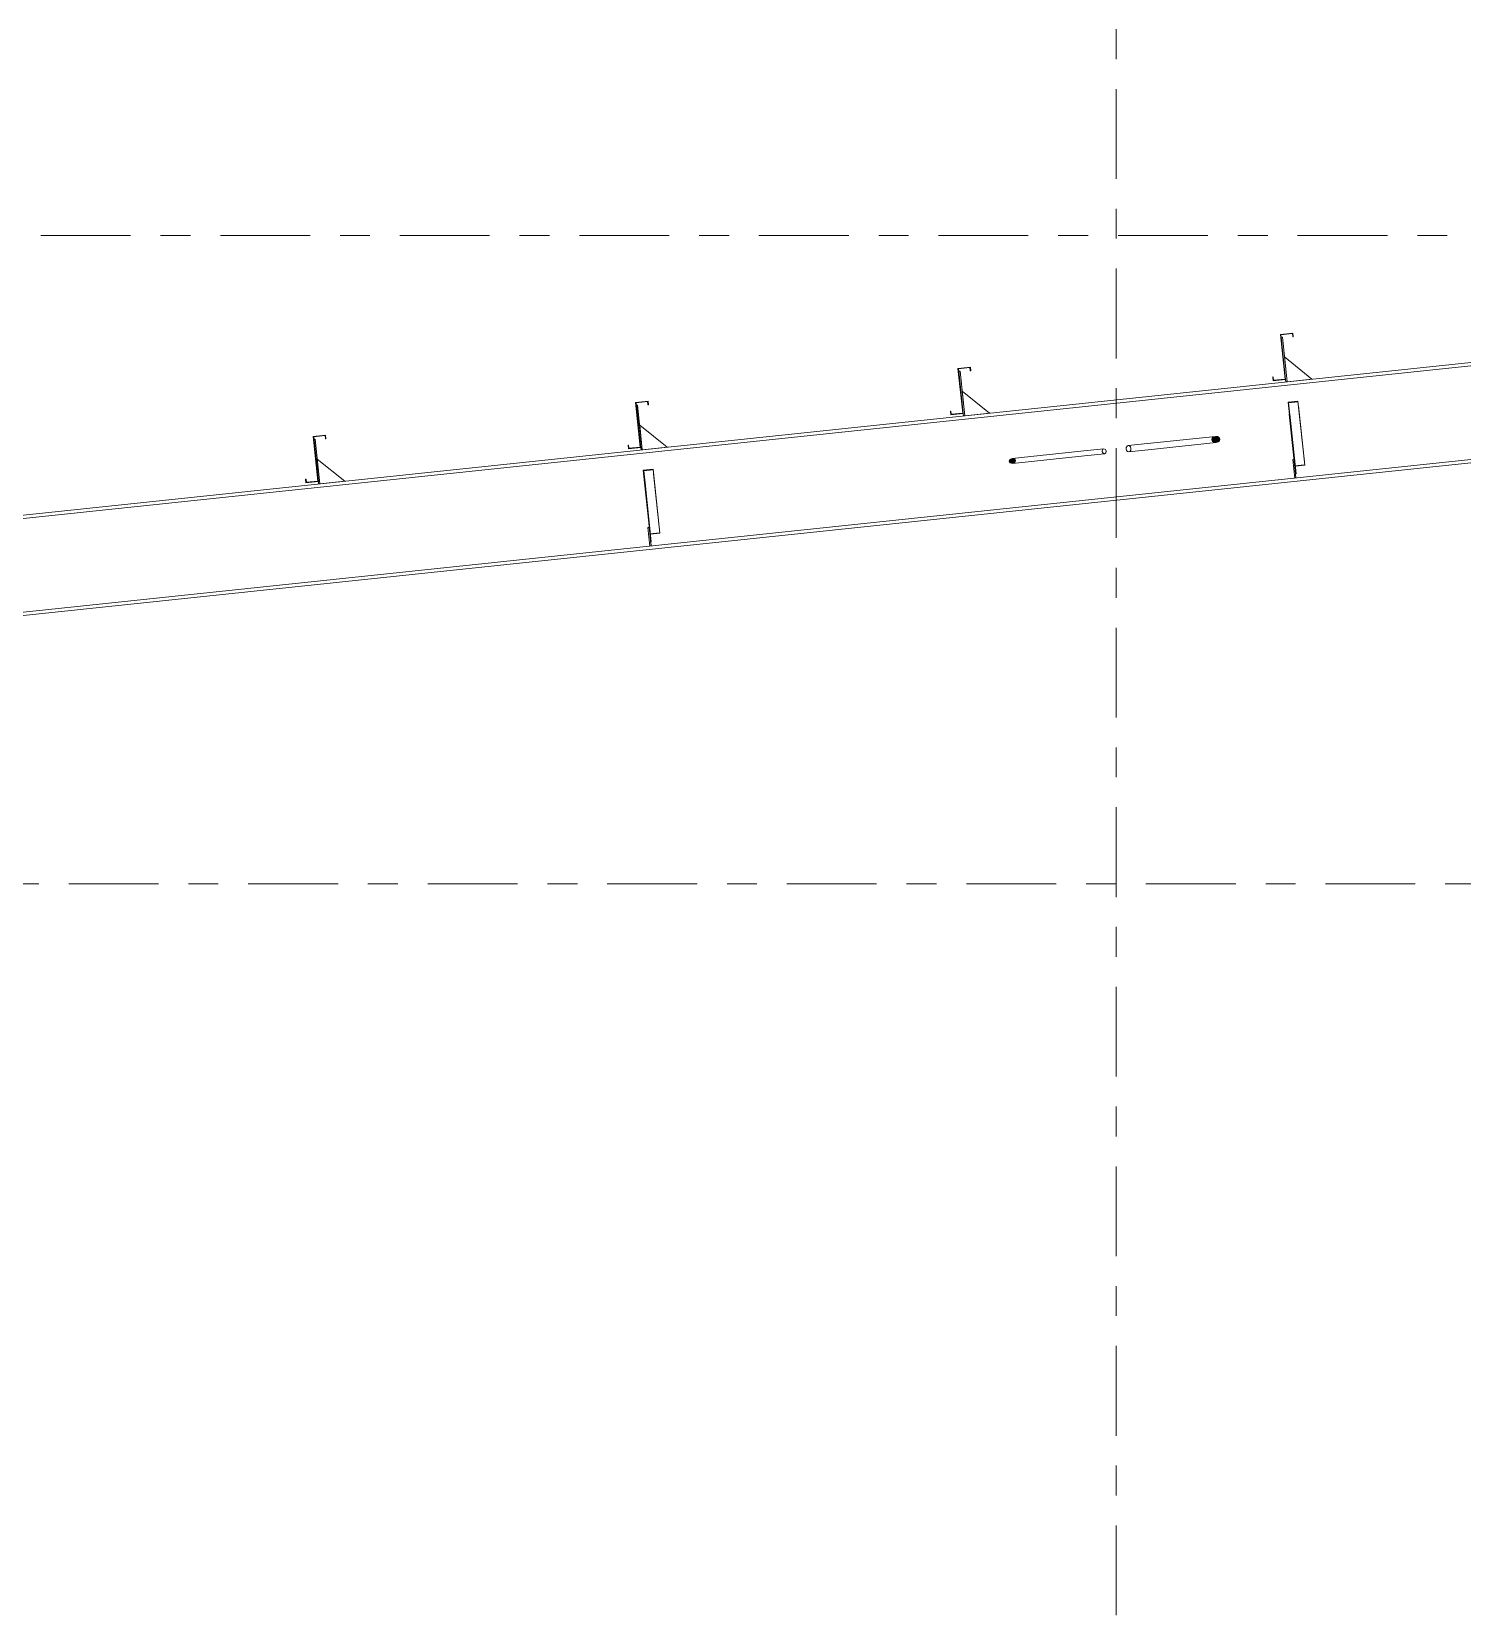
# Model space of a CAD drawing. Header units: millimetres. Extents: x -65 to 757, y -38 to 536.
# Drawn here: x 258.8 to 306.6, y 67.7 to 120.4 of the extents above; entities that cross this region are included whole.
import ezdxf

# ---------------------------------------------------------------- set-up
doc = ezdxf.new("R2010")
doc.units = ezdxf.units.MM
for name, pattern in [('XKITLINE00', [0]), ('XKITLINE02', [4, 2, -2]), ('XKITLINE03', [6, 3, -1, 1, -1])]:
    doc.linetypes.add(name, pattern=pattern)
doc.layers.add('Part', color=2, linetype='Continuous', lineweight=0)
doc.layers.add('S-grid', color=1, linetype='Continuous', lineweight=0)

# ---------------------------------------------------------------- blocks, each defined once
blk = doc.blocks.new('*A44')
at = {"layer": 'Part'}
blk.add_hatch(color=3, dxfattribs=at).paths.add_polyline_path([(268.171, 106.827), (268.585, 106.871), (268.598, 106.746), (268.583, 106.745), (268.572, 106.854), (268.187, 106.814), (268.345, 105.32), (267.93, 105.277), (267.917, 105.401), (267.932, 105.403), (267.944, 105.293), (268.328, 105.334)], flags=17)
blk = doc.blocks.new('*A103')
at = {"layer": 'Part'}
blk.add_hatch(color=3, dxfattribs=at).paths.add_polyline_path([(268.171, 106.827), (268.585, 106.871), (268.598, 106.746), (268.583, 106.745), (268.572, 106.854), (268.187, 106.814), (268.345, 105.32), (267.93, 105.277), (267.917, 105.401), (267.932, 105.403), (267.944, 105.293), (268.328, 105.334)], flags=17)
blk = doc.blocks.new('*A118')
at = {"layer": 'Part'}
blk.add_hatch(color=3, dxfattribs=at).paths.add_polyline_path([(298.393, 106.821), (298.445, 106.788), (298.468, 106.738), (298.456, 106.684), (298.412, 106.641), (298.347, 106.62), (298.279, 106.627), (298.227, 106.66), (298.204, 106.71), (298.216, 106.764), (298.261, 106.807), (298.325, 106.828)], flags=17)
blk = doc.blocks.new('*A129')
at = {"layer": 'Part'}
blk.add_hatch(color=3, dxfattribs=at).paths.add_polyline_path([(291.524, 106.089), (291.603, 106.073), (291.641, 106.018), (291.616, 105.956), (291.542, 105.924), (291.463, 105.94), (291.425, 105.995), (291.45, 106.057)], flags=17)
blk = doc.blocks.new('*A130')
at = {"layer": 'Part'}
blk.add_hatch(color=3, dxfattribs=at).paths.add_polyline_path([(278.944, 107.963), (279.359, 108.007), (279.372, 107.883), (279.357, 107.881), (279.345, 107.991), (278.961, 107.95), (279.118, 106.457), (278.704, 106.413), (278.691, 106.537), (278.706, 106.539), (278.717, 106.43), (279.102, 106.47)], flags=17)
blk = doc.blocks.new('*A131')
at = {"layer": 'Part'}
blk.add_hatch(color=3, dxfattribs=at).paths.add_polyline_path([(289.718, 109.1), (290.132, 109.144), (290.145, 109.019), (290.13, 109.018), (290.119, 109.127), (289.734, 109.086), (289.892, 107.593), (289.477, 107.549), (289.464, 107.674), (289.479, 107.675), (289.491, 107.566), (289.875, 107.606)], flags=17)
blk = doc.blocks.new('*A132')
at = {"layer": 'Part'}
blk.add_hatch(color=3, dxfattribs=at).paths.add_polyline_path([(300.491, 110.236), (300.906, 110.28), (300.919, 110.156), (300.904, 110.154), (300.892, 110.263), (300.508, 110.223), (300.665, 108.729), (300.251, 108.686), (300.238, 108.81), (300.253, 108.812), (300.264, 108.702), (300.649, 108.743)], flags=17)
blk = doc.blocks.new('*A133')
at = {"layer": 'Part'}
blk.add_hatch(color=3, dxfattribs=at).paths.add_polyline_path([(279.199, 105.695), (279.53, 105.73), (279.532, 105.709), (279.217, 105.675), (279.259, 105.277), (279.243, 105.275)], flags=17)
blk = doc.blocks.new('*A134')
at = {"layer": 'Part'}
blk.add_hatch(color=3, dxfattribs=at).paths.add_polyline_path([(300.746, 107.967), (301.077, 108.002), (301.079, 107.981), (300.765, 107.948), (300.807, 107.549), (300.79, 107.547)], flags=17)
blk = doc.blocks.new('*A135')
at = {"layer": 'Part'}
blk.add_hatch(color=3, dxfattribs=at).paths.add_polyline_path([(278.944, 107.963), (279.359, 108.007), (279.372, 107.883), (279.357, 107.881), (279.345, 107.991), (278.961, 107.95), (279.118, 106.457), (278.704, 106.413), (278.691, 106.537), (278.706, 106.539), (278.717, 106.43), (279.102, 106.47)], flags=17)
blk = doc.blocks.new('*A136')
at = {"layer": 'Part'}
blk.add_hatch(color=3, dxfattribs=at).paths.add_polyline_path([(289.718, 109.1), (290.132, 109.144), (290.145, 109.019), (290.13, 109.018), (290.119, 109.127), (289.734, 109.086), (289.892, 107.593), (289.477, 107.549), (289.464, 107.674), (289.479, 107.675), (289.491, 107.566), (289.875, 107.606)], flags=17)
blk = doc.blocks.new('*A137')
at = {"layer": 'Part'}
blk.add_hatch(color=3, dxfattribs=at).paths.add_polyline_path([(300.491, 110.236), (300.906, 110.28), (300.919, 110.156), (300.904, 110.154), (300.892, 110.263), (300.508, 110.223), (300.665, 108.729), (300.251, 108.686), (300.238, 108.81), (300.253, 108.812), (300.264, 108.702), (300.649, 108.743)], flags=17)
blk = doc.blocks.new('*A476')
at = {"layer": 'S-grid', "color": 1, "linetype": 'XKITLINE03', "lineweight": 0}
blk.add_line((259.068, 113.542), (435.099, 113.542), dxfattribs=at)
blk = doc.blocks.new('*A477')
at = {"layer": 'S-grid', "color": 1, "linetype": 'XKITLINE03', "lineweight": 0}
blk.add_line((-10, 91.875), (549.075, 91.875), dxfattribs=at)
blk = doc.blocks.new('*A479')
at = {"layer": 'Part', "color": 2, "linetype": 'XKITLINE00', "lineweight": 0}
for p, q in [((312.084, 109.85), (239.45, 102.189)), ((312.095, 109.742), (239.462, 102.081)), ((312.093, 109.767), (312.095, 109.742)), ((312.422, 106.643), (247.476, 99.793)), ((312.434, 106.535), (247.487, 99.685)), ((312.422, 106.643), (312.434, 106.535)), ((247.145, 99.758), (239.788, 98.982)), ((247.156, 99.65), (239.8, 98.874))]:
    blk.add_line(p, q, dxfattribs=at)
at = {"layer": 'Part', "color": 7, "linetype": 'XKITLINE02', "lineweight": 0}
for p, q in [((312.084, 109.85), (312.093, 109.767)), ((312.095, 109.742), (312.422, 106.643)), ((239.45, 102.189), (239.8, 98.874)), ((247.476, 99.793), (247.145, 99.758)), ((247.487, 99.685), (247.156, 99.65))]:
    blk.add_line(p, q, dxfattribs=at)
blk = doc.blocks.new('*A539')
at = {"layer": 'Part', "color": 2, "linetype": 'XKITLINE00', "lineweight": 0}
for p, q in [((268.171, 106.827), (268.585, 106.871)), ((268.328, 105.334), (268.171, 106.827)), ((268.572, 106.854), (268.187, 106.814)), ((268.187, 106.814), (268.345, 105.32)), ((268.583, 106.745), (268.572, 106.854)), ((268.598, 106.746), (268.583, 106.745)), ((268.585, 106.871), (268.598, 106.746)), ((267.917, 105.401), (267.932, 105.403)), ((267.93, 105.277), (267.917, 105.401)), ((267.932, 105.403), (267.944, 105.293)), ((268.345, 105.32), (267.93, 105.277)), ((267.944, 105.293), (268.328, 105.334))]:
    blk.add_line(p, q, dxfattribs=at)
blk = doc.blocks.new('*A665')
at = {"layer": 'Part', "color": 2, "linetype": 'XKITLINE00', "lineweight": 0}
blk.add_line((269.224, 105.329), (268.307, 106.071), dxfattribs=at)
at = {"layer": 'Part', "color": 7, "linetype": 'XKITLINE02', "lineweight": 0}
for p, q in [((268.307, 106.071), (268.395, 105.242)), ((268.395, 105.242), (269.224, 105.329))]:
    blk.add_line(p, q, dxfattribs=at)
blk = doc.blocks.new('*A666')
at = {"layer": 'Part', "color": 2, "linetype": 'XKITLINE00', "lineweight": 0}
for p, q in [((268.237, 106.734), (268.196, 106.729)), ((268.395, 105.242), (268.237, 106.734)), ((268.345, 105.32), (268.353, 105.237))]:
    blk.add_line(p, q, dxfattribs=at)
at = {"layer": 'Part', "color": 7, "linetype": 'XKITLINE02', "lineweight": 0}
for p, q in [((268.196, 106.729), (268.345, 105.32)), ((268.353, 105.237), (268.395, 105.242))]:
    blk.add_line(p, q, dxfattribs=at)
blk = doc.blocks.new('*A756')
at = {"layer": 'Part', "color": 2, "linetype": 'XKITLINE00', "lineweight": 0}
for p, q in [((268.171, 106.827), (268.585, 106.871)), ((268.328, 105.334), (268.171, 106.827)), ((268.572, 106.854), (268.187, 106.814)), ((268.187, 106.814), (268.345, 105.32)), ((268.583, 106.745), (268.572, 106.854)), ((268.598, 106.746), (268.583, 106.745)), ((268.585, 106.871), (268.598, 106.746)), ((267.917, 105.401), (267.932, 105.403)), ((267.93, 105.277), (267.917, 105.401)), ((267.932, 105.403), (267.944, 105.293)), ((268.345, 105.32), (267.93, 105.277)), ((267.944, 105.293), (268.328, 105.334))]:
    blk.add_line(p, q, dxfattribs=at)
blk = doc.blocks.new('*A769')
at = {"layer": 'S-grid', "color": 1, "linetype": 'XKITLINE03', "lineweight": 0}
blk.add_line((295, -4.565), (295, 140.208), dxfattribs=at)
blk = doc.blocks.new('*A874')
at = {"layer": 'Part', "color": 7, "linetype": 'XKITLINE02', "lineweight": 0}
for p, q in [((295.337, 106.408), (295.342, 106.461)), ((295.342, 106.461), (295.368, 106.502)), ((295.368, 106.502), (295.407, 106.52)), ((296.051, 106.588), (295.407, 106.52)), ((295.407, 106.52), (295.449, 106.51)), ((295.449, 106.51), (295.483, 106.475)), ((295.483, 106.475), (295.499, 106.425)), ((295.353, 106.357), (295.337, 106.408)), ((295.387, 106.322), (295.353, 106.357)), ((295.429, 106.313), (295.387, 106.322)), ((296.073, 106.381), (295.429, 106.313)), ((295.468, 106.331), (295.429, 106.313)), ((295.494, 106.372), (295.468, 106.331)), ((295.499, 106.425), (295.494, 106.372))]:
    blk.add_line(p, q, dxfattribs=at)
at = {"layer": 'Part', "color": 2, "linetype": 'XKITLINE00', "lineweight": 0}
for p, q in [((298.325, 106.828), (296.051, 106.588)), ((298.347, 106.62), (296.073, 106.381)), ((298.216, 106.764), (298.204, 106.71)), ((298.204, 106.71), (298.227, 106.66)), ((298.261, 106.807), (298.216, 106.764)), ((298.227, 106.66), (298.279, 106.627)), ((298.325, 106.828), (298.261, 106.807)), ((298.279, 106.627), (298.347, 106.62)), ((298.393, 106.821), (298.325, 106.828)), ((298.347, 106.62), (298.412, 106.641)), ((298.445, 106.788), (298.393, 106.821)), ((298.412, 106.641), (298.456, 106.684)), ((298.468, 106.738), (298.445, 106.788)), ((298.456, 106.684), (298.468, 106.738))]:
    blk.add_line(p, q, dxfattribs=at)
blk = doc.blocks.new('*A913')
at = {"layer": 'Part', "color": 2, "linetype": 'XKITLINE00', "lineweight": 0}
for p, q in [((291.45, 106.057), (291.425, 105.995)), ((291.425, 105.995), (291.463, 105.94)), ((291.524, 106.089), (291.45, 106.057)), ((291.463, 105.94), (291.542, 105.924)), ((293.928, 106.343), (291.524, 106.089)), ((291.603, 106.073), (291.524, 106.089)), ((293.945, 106.177), (291.542, 105.924)), ((291.542, 105.924), (291.616, 105.956)), ((291.641, 106.018), (291.603, 106.073)), ((291.616, 105.956), (291.641, 106.018))]:
    blk.add_line(p, q, dxfattribs=at)
at = {"layer": 'Part', "color": 7, "linetype": 'XKITLINE02', "lineweight": 0}
for p, q in [((294.594, 106.413), (293.928, 106.343)), ((294.612, 106.247), (293.945, 106.177)), ((294.539, 106.324), (294.552, 106.384)), ((294.564, 106.267), (294.539, 106.324)), ((294.552, 106.384), (294.594, 106.413)), ((294.612, 106.247), (294.564, 106.267)), ((294.594, 106.413), (294.642, 106.394)), ((294.654, 106.276), (294.612, 106.247)), ((294.642, 106.394), (294.666, 106.337)), ((294.666, 106.337), (294.654, 106.276))]:
    blk.add_line(p, q, dxfattribs=at)
blk = doc.blocks.new('*A914')
at = {"layer": 'Part', "color": 2, "linetype": 'XKITLINE00', "lineweight": 0}
for p, q in [((278.944, 107.963), (279.359, 108.007)), ((279.102, 106.47), (278.944, 107.963)), ((279.345, 107.991), (278.961, 107.95)), ((278.961, 107.95), (279.118, 106.457)), ((279.357, 107.881), (279.345, 107.991)), ((279.372, 107.883), (279.357, 107.881)), ((279.359, 108.007), (279.372, 107.883)), ((278.691, 106.537), (278.706, 106.539)), ((278.704, 106.413), (278.691, 106.537)), ((279.118, 106.457), (278.704, 106.413)), ((278.706, 106.539), (278.717, 106.43)), ((278.717, 106.43), (279.102, 106.47))]:
    blk.add_line(p, q, dxfattribs=at)
blk = doc.blocks.new('*A915')
at = {"layer": 'Part', "color": 2, "linetype": 'XKITLINE00', "lineweight": 0}
for p, q in [((289.718, 109.1), (290.132, 109.144)), ((289.875, 107.606), (289.718, 109.1)), ((290.119, 109.127), (289.734, 109.086)), ((289.734, 109.086), (289.892, 107.593)), ((290.13, 109.018), (290.119, 109.127)), ((290.132, 109.144), (290.145, 109.019)), ((290.145, 109.019), (290.13, 109.018)), ((289.464, 107.674), (289.479, 107.675)), ((289.477, 107.549), (289.464, 107.674)), ((289.892, 107.593), (289.477, 107.549)), ((289.479, 107.675), (289.491, 107.566)), ((289.491, 107.566), (289.875, 107.606))]:
    blk.add_line(p, q, dxfattribs=at)
blk = doc.blocks.new('*A916')
at = {"layer": 'Part', "color": 2, "linetype": 'XKITLINE00', "lineweight": 0}
for p, q in [((300.491, 110.236), (300.906, 110.28)), ((300.649, 108.743), (300.491, 110.236)), ((300.892, 110.263), (300.508, 110.223)), ((300.508, 110.223), (300.665, 108.729)), ((300.904, 110.154), (300.892, 110.263)), ((300.919, 110.156), (300.904, 110.154)), ((300.906, 110.28), (300.919, 110.156)), ((300.238, 108.81), (300.253, 108.812)), ((300.251, 108.686), (300.238, 108.81)), ((300.665, 108.729), (300.251, 108.686)), ((300.253, 108.812), (300.264, 108.702)), ((300.264, 108.702), (300.649, 108.743))]:
    blk.add_line(p, q, dxfattribs=at)
blk = doc.blocks.new('*A917')
at = {"layer": 'Part', "color": 2, "linetype": 'XKITLINE00', "lineweight": 0}
for p, q in [((279.199, 105.695), (279.53, 105.73)), ((279.243, 105.275), (279.199, 105.695)), ((279.532, 105.709), (279.217, 105.675)), ((279.217, 105.675), (279.259, 105.277)), ((279.53, 105.73), (279.756, 103.59)), ((279.259, 105.277), (279.243, 105.275)), ((279.243, 105.275), (279.427, 103.528)), ((279.467, 103.308), (279.259, 105.277)), ((279.441, 103.557), (279.756, 103.59)), ((279.451, 103.306), (279.467, 103.308))]:
    blk.add_line(p, q, dxfattribs=at)
at = {"layer": 'Part', "color": 7, "linetype": 'XKITLINE02', "lineweight": 0}
for p, q in [((279.423, 103.568), (279.754, 103.603)), ((279.427, 103.528), (279.451, 103.306))]:
    blk.add_line(p, q, dxfattribs=at)
blk = doc.blocks.new('*A918')
at = {"layer": 'Part', "color": 7, "linetype": 'XKITLINE02', "lineweight": 0}
for p, q in [((279.451, 103.306), (279.199, 105.695)), ((279.467, 103.308), (279.217, 105.675)), ((279.756, 103.59), (279.53, 105.73)), ((279.423, 103.568), (279.754, 103.603)), ((279.441, 103.557), (279.756, 103.59)), ((279.451, 103.306), (279.467, 103.308))]:
    blk.add_line(p, q, dxfattribs=at)
blk = doc.blocks.new('*A919')
at = {"layer": 'Part', "color": 2, "linetype": 'XKITLINE00', "lineweight": 0}
for p, q in [((279.358, 103.784), (279.4, 103.788)), ((279.424, 103.162), (279.358, 103.784)), ((279.427, 103.528), (279.465, 103.167))]:
    blk.add_line(p, q, dxfattribs=at)
at = {"layer": 'Part', "color": 7, "linetype": 'XKITLINE02', "lineweight": 0}
for p, q in [((279.4, 103.788), (279.427, 103.528)), ((279.411, 103.287), (279.452, 103.291)), ((279.465, 103.167), (279.424, 103.162))]:
    blk.add_line(p, q, dxfattribs=at)
blk = doc.blocks.new('*A920')
at = {"layer": 'Part', "color": 2, "linetype": 'XKITLINE00', "lineweight": 0}
blk.add_line((279.997, 106.466), (279.081, 107.207), dxfattribs=at)
at = {"layer": 'Part', "color": 7, "linetype": 'XKITLINE02', "lineweight": 0}
for p, q in [((279.081, 107.207), (279.168, 106.378)), ((279.168, 106.378), (279.997, 106.466))]:
    blk.add_line(p, q, dxfattribs=at)
blk = doc.blocks.new('*A921')
at = {"layer": 'Part', "color": 2, "linetype": 'XKITLINE00', "lineweight": 0}
for p, q in [((279.011, 107.87), (278.97, 107.866)), ((279.168, 106.378), (279.011, 107.87)), ((279.118, 106.457), (279.127, 106.374))]:
    blk.add_line(p, q, dxfattribs=at)
at = {"layer": 'Part', "color": 7, "linetype": 'XKITLINE02', "lineweight": 0}
for p, q in [((278.97, 107.866), (279.118, 106.457)), ((279.127, 106.374), (279.168, 106.378))]:
    blk.add_line(p, q, dxfattribs=at)
blk = doc.blocks.new('*A922')
at = {"layer": 'Part', "color": 7, "linetype": 'XKITLINE02', "lineweight": 0}
for p, q in [((279.4, 103.788), (279.358, 103.784)), ((279.358, 103.784), (279.424, 103.162)), ((279.465, 103.167), (279.4, 103.788)), ((279.411, 103.287), (279.452, 103.291)), ((279.424, 103.162), (279.465, 103.167))]:
    blk.add_line(p, q, dxfattribs=at)
blk = doc.blocks.new('*A923')
at = {"layer": 'Part', "color": 2, "linetype": 'XKITLINE00', "lineweight": 0}
for p, q in [((300.746, 107.967), (301.077, 108.002)), ((300.79, 107.547), (300.746, 107.967)), ((301.079, 107.981), (300.765, 107.948)), ((300.765, 107.948), (300.807, 107.549)), ((300.807, 107.549), (300.79, 107.547)), ((300.79, 107.547), (300.974, 105.801)), ((301.014, 105.581), (300.807, 107.549)), ((301.077, 108.002), (301.303, 105.863)), ((300.988, 105.829), (301.303, 105.863)), ((300.998, 105.579), (301.014, 105.581))]:
    blk.add_line(p, q, dxfattribs=at)
at = {"layer": 'Part', "color": 7, "linetype": 'XKITLINE02', "lineweight": 0}
for p, q in [((300.97, 105.841), (301.302, 105.876)), ((300.974, 105.801), (300.998, 105.579))]:
    blk.add_line(p, q, dxfattribs=at)
blk = doc.blocks.new('*A924')
at = {"layer": 'Part', "color": 7, "linetype": 'XKITLINE02', "lineweight": 0}
for p, q in [((300.998, 105.579), (300.746, 107.967)), ((301.014, 105.581), (300.765, 107.948)), ((301.303, 105.863), (301.077, 108.002)), ((300.97, 105.841), (301.302, 105.876)), ((300.988, 105.829), (301.303, 105.863)), ((300.998, 105.579), (301.014, 105.581))]:
    blk.add_line(p, q, dxfattribs=at)
blk = doc.blocks.new('*A925')
at = {"layer": 'Part', "color": 2, "linetype": 'XKITLINE00', "lineweight": 0}
for p, q in [((300.905, 106.057), (300.947, 106.061)), ((300.971, 105.435), (300.905, 106.057)), ((300.974, 105.801), (301.012, 105.439))]:
    blk.add_line(p, q, dxfattribs=at)
at = {"layer": 'Part', "color": 7, "linetype": 'XKITLINE02', "lineweight": 0}
for p, q in [((300.947, 106.061), (300.974, 105.801)), ((300.958, 105.559), (300.999, 105.564)), ((301.012, 105.439), (300.971, 105.435))]:
    blk.add_line(p, q, dxfattribs=at)
blk = doc.blocks.new('*A926')
at = {"layer": 'Part', "color": 7, "linetype": 'XKITLINE02', "lineweight": 0}
for p, q in [((300.947, 106.061), (300.905, 106.057)), ((300.905, 106.057), (300.971, 105.435)), ((301.012, 105.439), (300.947, 106.061)), ((300.958, 105.559), (300.999, 105.564)), ((300.971, 105.435), (301.012, 105.439))]:
    blk.add_line(p, q, dxfattribs=at)
blk = doc.blocks.new('*A927')
at = {"layer": 'Part', "color": 2, "linetype": 'XKITLINE00', "lineweight": 0}
for p, q in [((300.558, 110.143), (300.517, 110.138)), ((300.716, 108.651), (300.558, 110.143)), ((300.665, 108.729), (300.674, 108.647))]:
    blk.add_line(p, q, dxfattribs=at)
at = {"layer": 'Part', "color": 7, "linetype": 'XKITLINE02', "lineweight": 0}
for p, q in [((300.517, 110.138), (300.665, 108.729)), ((300.674, 108.647), (300.716, 108.651))]:
    blk.add_line(p, q, dxfattribs=at)
blk = doc.blocks.new('*A928')
at = {"layer": 'Part', "color": 2, "linetype": 'XKITLINE00', "lineweight": 0}
blk.add_line((301.544, 108.738), (300.628, 109.48), dxfattribs=at)
at = {"layer": 'Part', "color": 7, "linetype": 'XKITLINE02', "lineweight": 0}
for p, q in [((300.628, 109.48), (300.716, 108.651)), ((300.716, 108.651), (301.544, 108.738))]:
    blk.add_line(p, q, dxfattribs=at)
blk = doc.blocks.new('*A929')
at = {"layer": 'Part', "color": 2, "linetype": 'XKITLINE00', "lineweight": 0}
for p, q in [((289.785, 109.006), (289.743, 109.002)), ((289.942, 107.515), (289.785, 109.006)), ((289.892, 107.593), (289.901, 107.51))]:
    blk.add_line(p, q, dxfattribs=at)
at = {"layer": 'Part', "color": 7, "linetype": 'XKITLINE02', "lineweight": 0}
for p, q in [((289.743, 109.002), (289.892, 107.593)), ((289.901, 107.51), (289.942, 107.515))]:
    blk.add_line(p, q, dxfattribs=at)
blk = doc.blocks.new('*A930')
at = {"layer": 'Part', "color": 2, "linetype": 'XKITLINE00', "lineweight": 0}
blk.add_line((290.771, 107.602), (289.855, 108.343), dxfattribs=at)
at = {"layer": 'Part', "color": 7, "linetype": 'XKITLINE02', "lineweight": 0}
for p, q in [((289.855, 108.343), (289.942, 107.515)), ((289.942, 107.515), (290.771, 107.602))]:
    blk.add_line(p, q, dxfattribs=at)
blk = doc.blocks.new('*A931')
at = {"layer": 'Part', "color": 2, "linetype": 'XKITLINE00', "lineweight": 0}
for p, q in [((278.944, 107.963), (279.359, 108.007)), ((279.102, 106.47), (278.944, 107.963)), ((279.345, 107.991), (278.961, 107.95)), ((278.961, 107.95), (279.118, 106.457)), ((279.357, 107.881), (279.345, 107.991)), ((279.372, 107.883), (279.357, 107.881)), ((279.359, 108.007), (279.372, 107.883)), ((278.691, 106.537), (278.706, 106.539)), ((278.704, 106.413), (278.691, 106.537)), ((279.118, 106.457), (278.704, 106.413)), ((278.706, 106.539), (278.717, 106.43)), ((278.717, 106.43), (279.102, 106.47))]:
    blk.add_line(p, q, dxfattribs=at)
blk = doc.blocks.new('*A932')
at = {"layer": 'Part', "color": 2, "linetype": 'XKITLINE00', "lineweight": 0}
for p, q in [((289.718, 109.1), (290.132, 109.144)), ((289.875, 107.606), (289.718, 109.1)), ((290.119, 109.127), (289.734, 109.086)), ((289.734, 109.086), (289.892, 107.593)), ((290.13, 109.018), (290.119, 109.127)), ((290.132, 109.144), (290.145, 109.019)), ((290.145, 109.019), (290.13, 109.018)), ((289.464, 107.674), (289.479, 107.675)), ((289.477, 107.549), (289.464, 107.674)), ((289.892, 107.593), (289.477, 107.549)), ((289.479, 107.675), (289.491, 107.566)), ((289.491, 107.566), (289.875, 107.606))]:
    blk.add_line(p, q, dxfattribs=at)
blk = doc.blocks.new('*A933')
at = {"layer": 'Part', "color": 2, "linetype": 'XKITLINE00', "lineweight": 0}
for p, q in [((300.491, 110.236), (300.906, 110.28)), ((300.649, 108.743), (300.491, 110.236)), ((300.892, 110.263), (300.508, 110.223)), ((300.508, 110.223), (300.665, 108.729)), ((300.904, 110.154), (300.892, 110.263)), ((300.919, 110.156), (300.904, 110.154)), ((300.906, 110.28), (300.919, 110.156)), ((300.238, 108.81), (300.253, 108.812)), ((300.251, 108.686), (300.238, 108.81)), ((300.665, 108.729), (300.251, 108.686)), ((300.253, 108.812), (300.264, 108.702)), ((300.264, 108.702), (300.649, 108.743))]:
    blk.add_line(p, q, dxfattribs=at)

msp = doc.modelspace()

# ---------------------------------------------------------------- block references
at = {"lineweight": 0}
for name in ['*A769', '*A476', '*A132', '*A137', '*A916', '*A933', '*A927', '*A479', '*A131', '*A136', '*A915', '*A932', '*A928', '*A929', '*A930', '*A130', '*A135', '*A914', '*A931', '*A921', '*A134', '*A923', '*A924', '*A920', '*A44', '*A103', '*A539', '*A756', '*A666', '*A874', '*A118', '*A665', '*A913', '*A129', '*A925', '*A926', '*A133', '*A917', '*A918', '*A919', '*A922', '*A477']:
    msp.add_blockref(name, (0, 0), dxfattribs=at)

doc.saveas('drawing.dxf')
